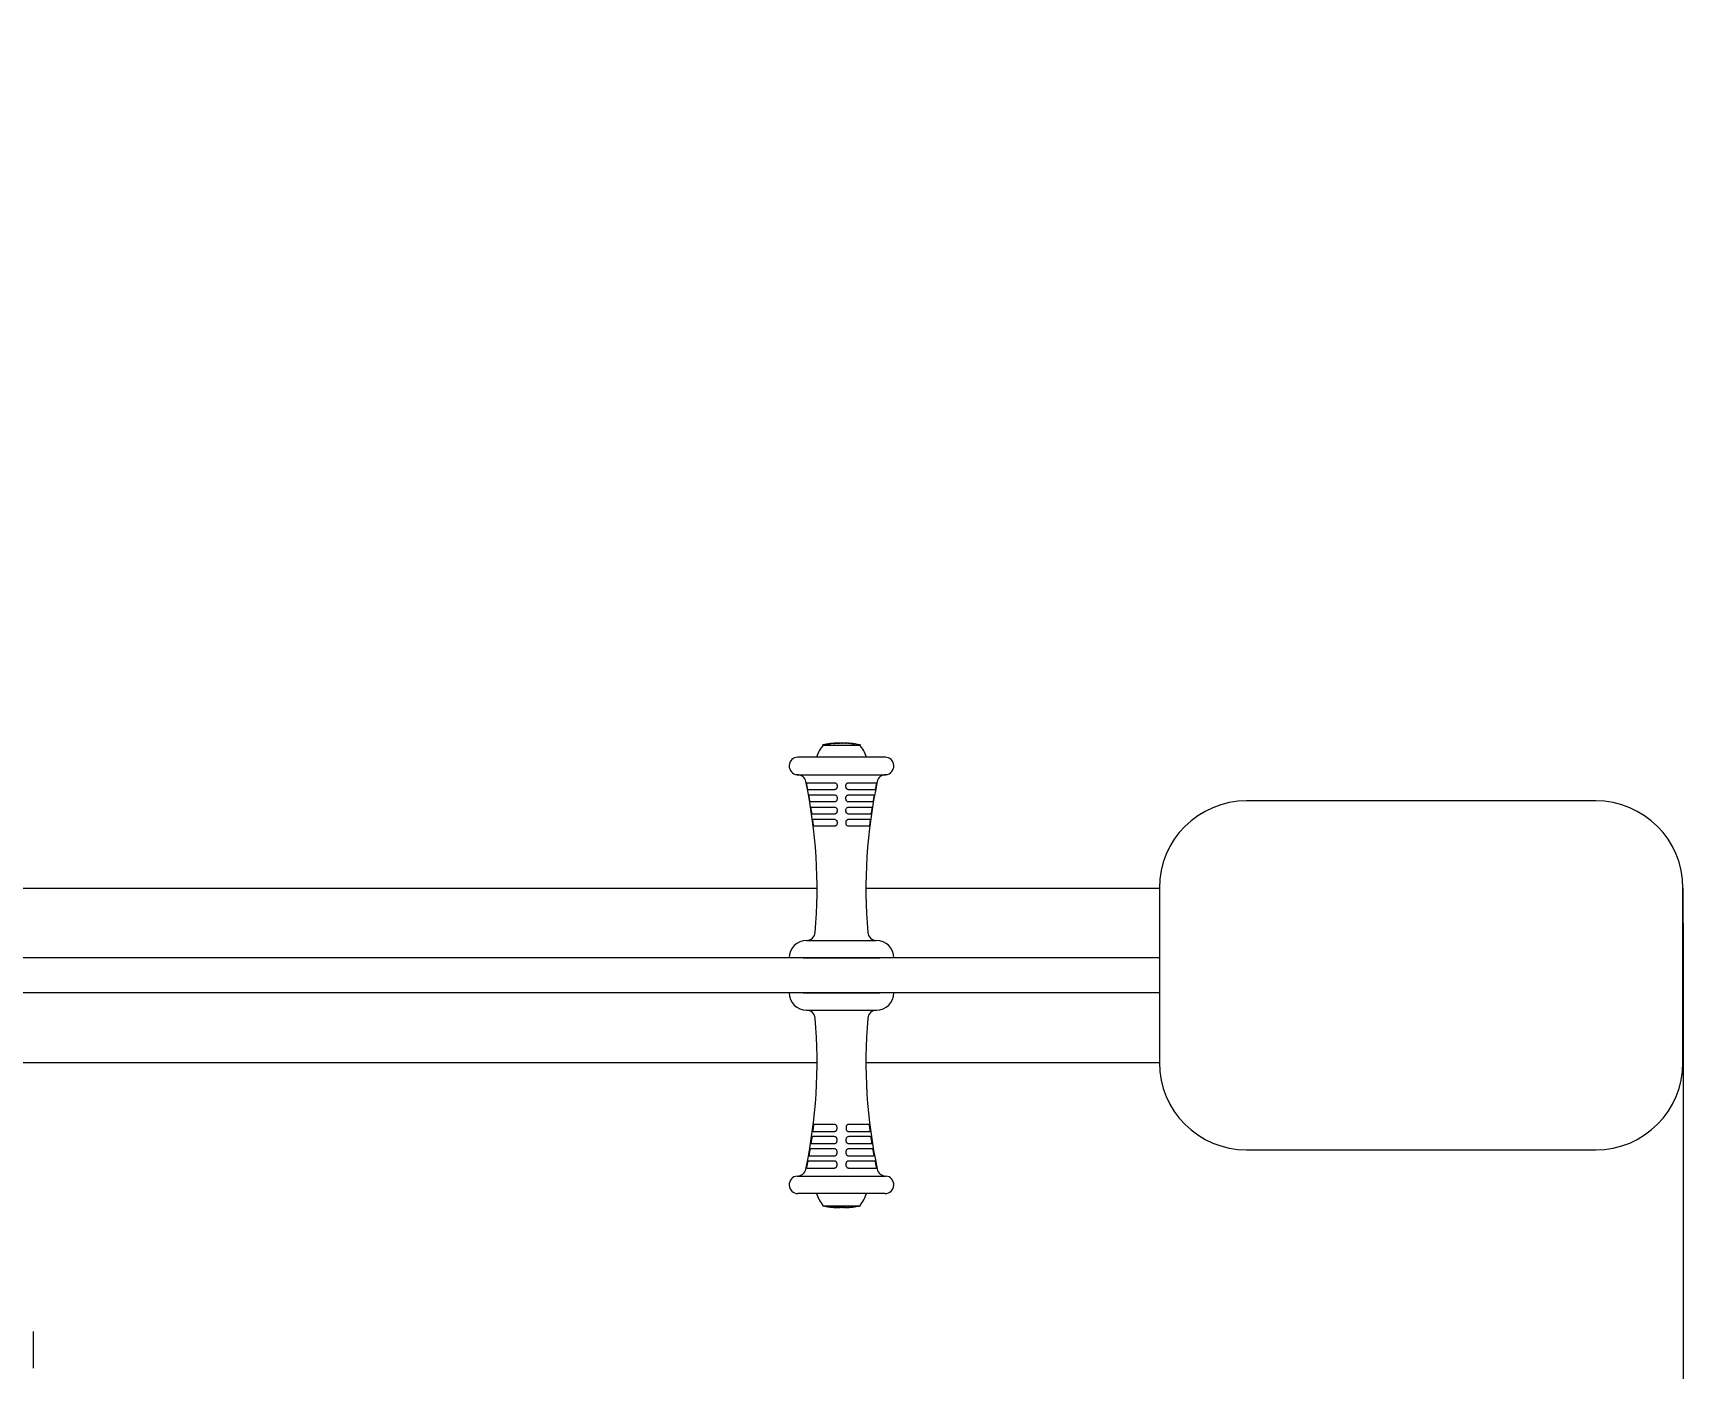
# Model space of a CAD drawing. Header units: millimetres. Extents: x -3351 to 2882, y -2837 to 2332.
# Drawn here: x 437 to 1382, y -668 to 97 of the extents above; entities that cross this region are included whole.
import ezdxf

# ---------------------------------------------------------------- set-up
doc = ezdxf.new("R2010")
doc.units = ezdxf.units.MM
for name, color, linetype in [('DIKOM_ОБЪЕКТ', 7, 'Continuous'), ('DIKOM_РАЗМЕР_ЗОНА', 7, 'Continuous'), ('DIKOM_РАЗМЕР_ОБЪЕКТА', 7, 'Continuous')]:
    doc.layers.add(name, color=color, linetype=linetype)
doc.styles.add('style1', font='arialbd.ttf', dxfattribs={"width": 0.8})
doc.dimstyles.new('1-50', dxfattribs={"dimtxt": 300, "dimasz": 200, "dimexe": 100, "dimexo": 0, "dimgap": 100, "dimtad": 1, "dimtxsty": 'style1', "dimcen": 200, "dimclrd": 7, "dimclre": 7, "dimclrt": 7, "dimadec": 1, "dimazin": 2, "dimtfac": 1, "dimtmove": 0, "dimatfit": 2, "dimfxl": 0, "dimlwd": 25, "dimlwe": 18, "dimarcsym": 0})

# ---------------------------------------------------------------- blocks, each defined once
blk = doc.blocks.new('*D0')
at = {"layer": 'Defpoints', "color": 0, "transparency": 16777216}
for p in [(-1117.68, -413.19), (1382.32, -413.19), (1382.32, -1201.54)]:
    blk.add_point(p, dxfattribs=at)
at = {"layer": 'DIKOM_РАЗМЕР_ОБЪЕКТА', "color": 7, "lineweight": 18, "transparency": 16777216}
for p, q in [((-1117.68, -413.19), (-1117.68, -1301.54)), ((1382.32, -413.19), (1382.32, -1301.54))]:
    blk.add_line(p, q, dxfattribs=at)
at = {"layer": 'DIKOM_РАЗМЕР_ОБЪЕКТА', "color": 7, "lineweight": 25, "transparency": 16777216}
blk.add_line((-917.68, -1201.54), (1182.32, -1201.54), dxfattribs=at)
at = {"layer": 'DIKOM_РАЗМЕР_ОБЪЕКТА', "color": 7, "transparency": 16777216}
for points in [[(-917.68, -1168.21), (-917.68, -1234.87), (-1117.68, -1201.54)], [(1182.32, -1168.21), (1182.32, -1234.87), (1382.32, -1201.54)]]:
    blk.add_solid(points, dxfattribs=at)
at = {"layer": 'DIKOM_РАЗМЕР_ОБЪЕКТА', "color": 7, "transparency": 16777216, "insert": (132.32, -948.37), "char_height": 300, "attachment_point": 5, "style": 'style1'}
blk.add_mtext('{\\fArial|b0|i0|c204|p34;2500}', dxfattribs=at)
blk = doc.blocks.new('*D3')
at = {"layer": 'Defpoints', "color": 0, "transparency": 16777216}
for p in [(-2900.55, 2331.81), (804.23, 2331.81), (804.23, -2168.19)]:
    blk.add_point(p, dxfattribs=at)
at = {"layer": 'DIKOM_РАЗМЕР_ЗОНА', "color": 7, "lineweight": 18, "transparency": 16777216}
for p, q in [((804.23, 2331.81), (-3000.55, 2331.81)), ((804.23, -2168.19), (-3000.55, -2168.19))]:
    blk.add_line(p, q, dxfattribs=at)
at = {"layer": 'DIKOM_РАЗМЕР_ЗОНА', "color": 7, "lineweight": 25, "transparency": 16777216}
blk.add_line((-2900.55, -1968.19), (-2900.55, 2131.81), dxfattribs=at)
at = {"layer": 'DIKOM_РАЗМЕР_ЗОНА', "color": 7, "transparency": 16777216}
for points in [[(-2933.88, 2131.81), (-2867.22, 2131.81), (-2900.55, 2331.81)], [(-2933.88, -1968.19), (-2867.22, -1968.19), (-2900.55, -2168.19)]]:
    blk.add_solid(points, dxfattribs=at)
at = {"layer": 'DIKOM_РАЗМЕР_ЗОНА', "color": 7, "transparency": 16777216, "insert": (-3153.72, 105.82), "char_height": 300, "attachment_point": 5, "rotation": 90, "style": 'style1'}
blk.add_mtext('{\\fArial|b0|i0|c204|p34;4500}', dxfattribs=at)

msp = doc.modelspace()

# ---------------------------------------------------------------- linework, layer by layer
at = {"layer": 'DIKOM_ОБЪЕКТ', "color": 7, "linetype": 'Continuous', "lineweight": 15}
for p, q in [((889.397, -311.187), (910.997, -311.187)), ((893.277, -310.566), (893.286, -310.565)), ((893.286, -310.565), (893.616, -310.455)), ((893.882, -310.421), (893.569, -310.559)), ((894.096, -310.392), (894.308, -310.379)), ((895.549, -310.327), (894.222, -310.381)), ((895.673, -310.291), (895.687, -310.29)), ((896.452, -310.202), (896.44, -310.199)), ((899.27, -310.134), (898.723, -310.134)), ((899.653, -310.134), (899.27, -310.134)), ((900.7, -310.134), (899.656, -310.134)), ((900.353, -310.136), (900.698, -310.136)), ((901.624, -310.134), (900.714, -310.134)), ((901.528, -310.135), (901.792, -310.135)), ((903.975, -310.207), (903.74, -310.191)), ((907.876, -310.601), (907.931, -310.606)), ((925.184, -318.174), (875.211, -318.174)), ((874.844, -328.187), (925.551, -328.187)), ((880.287, -332.789), (896.099, -332.789)), ((896.094, -336.783), (881.112, -336.783)), ((881.694, -339.778), (896.091, -339.778)), ((904.296, -332.789), (920.108, -332.789)), ((919.283, -336.783), (904.301, -336.783)), ((904.304, -339.778), (918.701, -339.778)), ((896.086, -343.771), (882.421, -343.771)), ((882.93, -346.766), (896.083, -346.766)), ((917.973, -343.771), (904.308, -343.771)), ((904.312, -346.766), (917.465, -346.766)), ((1332.316, -343.187), (1132.316, -343.187)), ((896.079, -350.759), (883.56, -350.759)), ((883.996, -353.754), (896.075, -353.754)), ((896.071, -357.748), (884.529, -357.748)), ((916.835, -350.759), (904.316, -350.759)), ((904.32, -353.754), (916.399, -353.754)), ((915.866, -357.748), (904.324, -357.748)), ((-621.564, -393.187), (886.196, -393.187)), ((914.198, -393.187), (1082.316, -393.187)), ((1082.316, -393.187), (1082.316, -493.187)), ((1382.316, -393.187), (1382.316, -433.187)), ((1382.316, -493.187), (1382.316, -393.187)), ((880.197, -423.187), (920.197, -423.187)), ((1082.316, -433.187), (-817.684, -433.187)), ((878.197, -433.187), (922.197, -433.187)), ((1382.316, -433.187), (1382.316, -453.187)), ((1082.316, -453.187), (-817.684, -453.187)), ((878.197, -453.187), (922.197, -453.187)), ((1382.316, -493.187), (1382.316, -453.187)), ((880.197, -463.187), (920.197, -463.187)), ((-621.564, -493.187), (886.196, -493.187)), ((914.198, -493.187), (1082.316, -493.187)), ((896.071, -528.626), (884.529, -528.626)), ((915.866, -528.626), (904.324, -528.626)), ((896.079, -535.615), (883.56, -535.615)), ((883.996, -532.62), (896.075, -532.62)), ((916.835, -535.615), (904.316, -535.615)), ((904.32, -532.62), (916.399, -532.62)), ((881.694, -546.596), (896.091, -546.596)), ((896.086, -542.603), (882.421, -542.603)), ((882.93, -539.608), (896.083, -539.608)), ((904.304, -546.596), (918.701, -546.596)), ((917.973, -542.603), (904.308, -542.603)), ((904.312, -539.608), (917.465, -539.608)), ((1132.316, -543.187), (1332.316, -543.187)), ((880.287, -553.585), (896.099, -553.585)), ((896.094, -549.591), (881.112, -549.591)), ((904.296, -553.585), (920.108, -553.585)), ((919.283, -549.591), (904.301, -549.591)), ((874.844, -558.187), (925.551, -558.187)), ((925.184, -568.201), (875.211, -568.201)), ((889.397, -575.187), (910.997, -575.187)), ((893.277, -575.808), (893.286, -575.809)), ((893.286, -575.809), (893.616, -575.919)), ((893.882, -575.953), (893.569, -575.815)), ((894.096, -575.982), (894.308, -575.995)), ((895.549, -576.047), (894.222, -575.993)), ((895.673, -576.083), (895.687, -576.084)), ((896.452, -576.172), (896.44, -576.175)), ((899.27, -576.24), (898.723, -576.24)), ((899.653, -576.24), (899.27, -576.24)), ((900.7, -576.24), (899.656, -576.24)), ((900.353, -576.238), (900.698, -576.239)), ((901.624, -576.24), (900.714, -576.24)), ((901.528, -576.239), (901.792, -576.239)), ((903.975, -576.167), (903.74, -576.183)), ((907.876, -575.773), (907.931, -575.768)), ((436.981, -647.187), (436.981, -668.187))]:
    msp.add_line(p, q, dxfattribs=at)
at = {"layer": 'DIKOM_ОБЪЕКТ', "color": 7, "linetype": 'Continuous', "lineweight": 15, "flags": 128}
for points in [[(893.957, -310.407), (893.952, -310.408), (893.948, -310.408)], [(893.957, -575.967), (893.952, -575.966), (893.948, -575.966)]]:
    msp.add_lwpolyline(points, dxfattribs=at)
at = {"layer": 'DIKOM_ОБЪЕКТ', "color": 7, "linetype": 'Continuous', "lineweight": 15}
for centre, radius, start, end in [((903.874, -323.347), 18.677, 139.378843, 163.932617), ((898.723, -351.97), 41.836, 99.174149, 102.879622), ((898.723, -351.97), 41.836, 97.012826, 98.092004), ((898.723, -351.97), 41.836, 94.849567, 96.058427), ((898.723, -351.97), 41.836, 93.095097, 94.210738), ((898.723, -351.97), 41.836, 90, 92.474742), ((901.672, -351.97), 41.836, 88.951139, 89.287411), ((901.672, -351.97), 41.836, 87.166818, 88.314046), ((901.672, -351.97), 41.836, 85.338527, 86.529084), ((901.672, -351.97), 41.836, 83.395149, 84.506826), ((901.672, -351.97), 41.836, 77.120378, 81.470509), ((896.521, -323.347), 18.677, 16.067383, 40.621157), ((875.211, -323.187), 5.013, 90, 265.797531), ((925.184, -323.187), 5.013, 274.202469, 90), ((874.844, -333.187), 5, 11.936435, 90), ((925.551, -333.187), 5, 90, 168.063565), ((587.339, -393.965), 298.859, 355.271847, 11.936435), ((1213.056, -393.965), 298.859, 168.063565, 184.728153), ((1132.316, -393.187), 50, 90, 180), ((1332.316, -393.187), 50, 0, 90), ((880.197, -433.187), 10, 90, 180), ((880.197, -418.187), 5, 270, 355.271847), ((920.197, -418.187), 5, 184.728153, 270), ((920.197, -433.187), 10, 0, 90), ((880.197, -453.187), 10, 180, 270), ((920.197, -453.187), 10, 270, 0), ((880.197, -468.187), 5, 4.728153, 90), ((920.197, -468.187), 5, 90, 175.271847), ((587.339, -492.409), 298.859, 348.063565, 4.728153), ((1213.056, -492.409), 298.859, 175.271847, 191.936435), ((1132.316, -493.187), 50, 180, 270), ((1332.316, -493.187), 50, 270, 0), ((874.844, -553.187), 5, 270, 348.063565), ((925.551, -553.187), 5, 191.936435, 270), ((875.211, -563.187), 5.013, 94.202469, 270), ((925.184, -563.187), 5.013, 270, 85.797531), ((903.874, -563.027), 18.677, 196.067383, 220.621157), ((898.723, -534.404), 41.836, 257.120378, 260.825851), ((898.723, -534.404), 41.836, 261.907996, 262.987174), ((898.723, -534.404), 41.836, 263.941573, 265.150433), ((898.723, -534.404), 41.836, 265.789262, 266.904903), ((898.723, -534.404), 41.836, 267.525258, 270), ((901.672, -534.404), 41.836, 270.712589, 271.048861), ((901.672, -534.404), 41.836, 271.685954, 272.833182), ((901.672, -534.404), 41.836, 273.470916, 274.661473), ((901.672, -534.404), 41.836, 275.493174, 276.604851), ((901.672, -534.404), 41.836, 278.529491, 282.879622), ((896.521, -563.027), 18.677, 319.378843, 343.932617)]:
    msp.add_arc(centre, radius, start, end, dxfattribs=at)
for points, knots in [([(892.22, -310.643), (892.303, -310.63), (892.451, -310.607), (892.6, -310.585), (892.664, -310.576)], [0, 0, 0, 0, 0.5631249, 1, 1, 1, 1]), ([(892.952, -310.651), (892.83, -310.635), (892.586, -310.602), (892.342, -310.629), (892.22, -310.643)], [0, 0, 0, 0, 0.5001556, 1, 1, 1, 1]), ([(892.664, -310.576), (892.766, -310.564), (892.971, -310.54), (893.175, -310.557), (893.277, -310.566)], [0, 0, 0, 0, 0.5001774, 1, 1, 1, 1]), ([(893.569, -310.559), (893.475, -310.572), (893.269, -310.602), (893.064, -310.634), (892.952, -310.651)], [0, 0, 0, 0, 0.4560331, 1, 1, 1, 1]), ([(893.648, -310.444), (893.723, -310.435), (893.818, -310.424), (893.914, -310.413), (893.934, -310.411)], [0, 0, 0, 0, 0.7869109, 1, 1, 1, 1]), ([(893.948, -310.408), (893.938, -310.41), (893.922, -310.412), (893.899, -310.417), (893.888, -310.42), (893.882, -310.421)], [0, 0, 0, 0, 0.4999551, 0.7499735, 1, 1, 1, 1]), ([(894.222, -310.381), (894.176, -310.385), (894.107, -310.392), (894.018, -310.401), (893.977, -310.405), (893.957, -310.407)], [0, 0, 0, 0, 0.4997444, 0.7497682, 1, 1, 1, 1]), ([(896.241, -310.269), (896.123, -310.278), (895.892, -310.296), (895.661, -310.317), (895.549, -310.327)], [0, 0, 0, 0, 0.5130717, 1, 1, 1, 1]), ([(895.652, -310.253), (895.726, -310.247), (895.923, -310.23), (896.119, -310.254), (896.241, -310.269)], [0, 0, 0, 0, 0.379297, 1, 1, 1, 1]), ([(896.431, -310.197), (896.48, -310.195), (896.56, -310.19), (896.77, -310.183), (896.85, -310.18)], [0, 0, 0, 0, 0.6185909, 1, 1, 1, 1]), ([(898.47, -310.159), (898.262, -310.164), (897.881, -310.175), (897.344, -310.189), (896.913, -310.198), (896.598, -310.203), (896.501, -310.202), (896.452, -310.202)], [0, 0, 0, 0, 0.2252873, 0.412934, 0.6000845, 0.8000746, 1, 1, 1, 1]), ([(896.862, -310.177), (896.858, -310.178), (896.841, -310.179), (896.872, -310.179), (896.896, -310.179)], [0, 0, 0, 0, 0.2185126, 1, 1, 1, 1]), ([(896.896, -310.179), (896.954, -310.179), (897.047, -310.179), (897.366, -310.175), (897.719, -310.167), (898.076, -310.158), (898.295, -310.153), (898.379, -310.151)], [0, 0, 0, 0, 0.3018484, 0.4914057, 0.681088, 0.8764323, 1, 1, 1, 1]), ([(898.379, -310.151), (898.526, -310.148), (898.797, -310.141), (899.11, -310.136), (899.292, -310.134), (899.353, -310.135), (899.337, -310.136), (899.334, -310.136)], [0, 0, 0, 0, 0.2743091, 0.5058181, 0.7373595, 0.9561335, 1, 1, 1, 1]), ([(899.66, -310.135), (899.581, -310.135), (899.425, -310.136), (898.987, -310.146), (898.644, -310.154), (898.47, -310.159)], [0, 0, 0, 0, 0.3317203, 0.6612063, 1, 1, 1, 1]), ([(900.979, -310.137), (900.874, -310.137), (900.666, -310.136), (900.457, -310.136), (900.353, -310.136)], [0, 0, 0, 0, 0.4998274, 1, 1, 1, 1]), ([(902.193, -310.14), (901.836, -310.137), (901.431, -310.133), (901.027, -310.136), (900.979, -310.137)], [0, 0, 0, 0, 0.8809304, 1, 1, 1, 1]), ([(902.731, -310.158), (902.673, -310.153), (902.575, -310.144), (902.477, -310.143), (902.438, -310.142)], [0, 0, 0, 0, 0.5965998, 1, 1, 1, 1]), ([(902.698, -310.156), (902.735, -310.154), (902.894, -310.145), (903.053, -310.16), (903.175, -310.172)], [0, 0, 0, 0, 0.2332696, 1, 1, 1, 1]), ([(903.175, -310.172), (903.104, -310.169), (902.956, -310.164), (902.807, -310.16), (902.731, -310.158)], [0, 0, 0, 0, 0.4837275, 1, 1, 1, 1]), ([(904.42, -310.233), (904.349, -310.228), (904.201, -310.219), (904.053, -310.211), (903.975, -310.207)], [0, 0, 0, 0, 0.4760716, 1, 1, 1, 1]), ([(904.006, -310.209), (904.022, -310.208), (904.16, -310.199), (904.298, -310.217), (904.42, -310.233)], [0, 0, 0, 0, 0.1146975, 1, 1, 1, 1]), ([(906.744, -310.445), (906.546, -310.423), (906.219, -310.385), (905.751, -310.336), (905.362, -310.298), (905.175, -310.282), (905.072, -310.273)], [0, 0, 0, 0, 0.320507, 0.5307548, 0.7410249, 1, 1, 1, 1]), ([(905.361, -310.299), (905.361, -310.299), (905.4, -310.301), (905.555, -310.315), (905.798, -310.338), (906.11, -310.37), (906.403, -310.403), (906.594, -310.425), (906.665, -310.434)], [0, 0, 0, 0, 0.0012139, 0.233815, 0.4228708, 0.6129704, 0.8553598, 1, 1, 1, 1]), ([(906.665, -310.434), (906.785, -310.448), (907.031, -310.478), (907.276, -310.512), (907.401, -310.529)], [0, 0, 0, 0, 0.4884051, 1, 1, 1, 1]), ([(907.931, -310.606), (907.729, -310.576), (907.334, -310.519), (906.937, -310.469), (906.744, -310.445)], [0, 0, 0, 0, 0.5122659, 1, 1, 1, 1]), ([(880.343, -334.287), (880.323, -334.188), (880.304, -334.09), (880.269, -333.897), (880.253, -333.801), (880.212, -333.529), (880.193, -333.361), (880.182, -333.153), (880.181, -333.09), (880.186, -332.982), (880.191, -332.937), (880.208, -332.863), (880.22, -332.835), (880.249, -332.799), (880.266, -332.789), (880.287, -332.789)], [0, 0, 0, 0, 0.125, 0.125, 0.25, 0.25, 0.5, 0.5, 0.625, 0.625, 0.75, 0.75, 0.875, 0.875, 1, 1, 1, 1]), ([(881.112, -336.783), (881.069, -336.783), (881.022, -336.744), (880.925, -336.597), (880.875, -336.488), (880.801, -336.283), (880.776, -336.207), (880.727, -336.044), (880.703, -335.958), (880.656, -335.775), (880.633, -335.679), (880.588, -335.485), (880.567, -335.386), (880.547, -335.285)], [0, 0, 0, 0, 0.25, 0.25, 0.5, 0.5, 0.625, 0.625, 0.75, 0.75, 0.875, 0.875, 1, 1, 1, 1]), ([(881.693, -341.275), (881.675, -341.176), (881.659, -341.078), (881.629, -340.883), (881.616, -340.787), (881.583, -340.514), (881.569, -340.346), (881.566, -340.139), (881.568, -340.076), (881.577, -339.969), (881.585, -339.924), (881.606, -339.851), (881.62, -339.823), (881.653, -339.787), (881.672, -339.778), (881.694, -339.778)], [0, 0, 0, 0, 0.125, 0.125, 0.25, 0.25, 0.5, 0.5, 0.625, 0.625, 0.75, 0.75, 0.875, 0.875, 1, 1, 1, 1]), ([(896.091, -339.778), (896.288, -339.778), (896.486, -339.815), (896.855, -339.961), (897.028, -340.071), (897.244, -340.278), (897.31, -340.355), (897.424, -340.519), (897.472, -340.606), (897.55, -340.789), (897.58, -340.885), (897.62, -341.078), (897.63, -341.176), (897.63, -341.275)], [0, 0, 0, 0, 0.25, 0.25, 0.5, 0.5, 0.625, 0.625, 0.75, 0.75, 0.875, 0.875, 1, 1, 1, 1]), ([(897.634, -335.285), (897.634, -335.487), (897.591, -335.687), (897.473, -335.958), (897.424, -336.046), (897.31, -336.209), (897.246, -336.284), (897.103, -336.42), (897.024, -336.483), (896.857, -336.589), (896.77, -336.634), (896.492, -336.745), (896.296, -336.783), (896.094, -336.783)], [0, 0, 0, 0, 0.25, 0.25, 0.375, 0.375, 0.5, 0.5, 0.625, 0.625, 0.75, 0.75, 1, 1, 1, 1]), ([(896.099, -332.789), (896.297, -332.789), (896.495, -332.827), (896.864, -332.974), (897.037, -333.085), (897.252, -333.292), (897.318, -333.37), (897.43, -333.534), (897.478, -333.62), (897.556, -333.803), (897.586, -333.898), (897.625, -334.091), (897.635, -334.188), (897.635, -334.287)], [0, 0, 0, 0, 0.25, 0.25, 0.5, 0.5, 0.625, 0.625, 0.75, 0.75, 0.875, 0.875, 1, 1, 1, 1]), ([(902.76, -334.287), (902.76, -334.188), (902.77, -334.09), (902.809, -333.897), (902.839, -333.801), (902.956, -333.529), (903.072, -333.361), (903.287, -333.153), (903.367, -333.09), (903.535, -332.982), (903.624, -332.937), (903.809, -332.863), (903.906, -332.835), (904.099, -332.799), (904.197, -332.789), (904.296, -332.789)], [0, 0, 0, 0, 0.125, 0.125, 0.25, 0.25, 0.5, 0.5, 0.625, 0.625, 0.75, 0.75, 0.875, 0.875, 1, 1, 1, 1]), ([(904.301, -336.783), (904.099, -336.783), (903.9, -336.744), (903.533, -336.597), (903.362, -336.488), (903.149, -336.283), (903.083, -336.207), (902.97, -336.044), (902.922, -335.958), (902.842, -335.775), (902.812, -335.679), (902.771, -335.485), (902.761, -335.386), (902.761, -335.285)], [0, 0, 0, 0, 0.25, 0.25, 0.5, 0.5, 0.625, 0.625, 0.75, 0.75, 0.875, 0.875, 1, 1, 1, 1]), ([(902.765, -341.275), (902.765, -341.176), (902.775, -341.078), (902.815, -340.883), (902.845, -340.787), (902.963, -340.514), (903.08, -340.346), (903.296, -340.139), (903.376, -340.076), (903.544, -339.969), (903.633, -339.924), (903.818, -339.851), (903.915, -339.823), (904.108, -339.787), (904.205, -339.778), (904.304, -339.778)], [0, 0, 0, 0, 0.125, 0.125, 0.25, 0.25, 0.5, 0.5, 0.625, 0.625, 0.75, 0.75, 0.875, 0.875, 1, 1, 1, 1]), ([(918.701, -339.778), (918.744, -339.778), (918.778, -339.815), (918.821, -339.961), (918.83, -340.071), (918.827, -340.278), (918.823, -340.355), (918.81, -340.519), (918.801, -340.606), (918.779, -340.789), (918.765, -340.885), (918.736, -341.078), (918.719, -341.176), (918.701, -341.275)], [0, 0, 0, 0, 0.25, 0.25, 0.5, 0.5, 0.625, 0.625, 0.75, 0.75, 0.875, 0.875, 1, 1, 1, 1]), ([(919.848, -335.285), (919.807, -335.487), (919.762, -335.687), (919.691, -335.958), (919.667, -336.046), (919.618, -336.209), (919.593, -336.284), (919.544, -336.42), (919.519, -336.483), (919.47, -336.589), (919.445, -336.634), (919.373, -336.745), (919.326, -336.783), (919.283, -336.783)], [0, 0, 0, 0, 0.25, 0.25, 0.375, 0.375, 0.5, 0.5, 0.625, 0.625, 0.75, 0.75, 1, 1, 1, 1]), ([(920.108, -332.789), (920.149, -332.789), (920.179, -332.827), (920.212, -332.974), (920.217, -333.085), (920.205, -333.292), (920.199, -333.37), (920.18, -333.534), (920.169, -333.62), (920.141, -333.803), (920.125, -333.898), (920.091, -334.091), (920.072, -334.188), (920.052, -334.287)], [0, 0, 0, 0, 0.25, 0.25, 0.5, 0.5, 0.625, 0.625, 0.75, 0.75, 0.875, 0.875, 1, 1, 1, 1]), ([(882.421, -343.771), (882.375, -343.771), (882.326, -343.733), (882.229, -343.587), (882.179, -343.479), (882.107, -343.274), (882.083, -343.197), (882.037, -343.035), (882.015, -342.949), (881.971, -342.766), (881.949, -342.669), (881.909, -342.474), (881.89, -342.375), (881.872, -342.274)], [0, 0, 0, 0, 0.25, 0.25, 0.5, 0.5, 0.625, 0.625, 0.75, 0.75, 0.875, 0.875, 1, 1, 1, 1]), ([(882.872, -348.264), (882.841, -348.064), (882.816, -347.865), (882.782, -347.5), (882.774, -347.332), (882.779, -347.125), (882.783, -347.063), (882.798, -346.956), (882.808, -346.911), (882.833, -346.839), (882.849, -346.811), (882.886, -346.775), (882.907, -346.766), (882.93, -346.766)], [0, 0, 0, 0, 0.25, 0.25, 0.5, 0.5, 0.625, 0.625, 0.75, 0.75, 0.875, 0.875, 1, 1, 1, 1]), ([(883.56, -350.759), (883.511, -350.759), (883.46, -350.721), (883.361, -350.577), (883.312, -350.469), (883.243, -350.265), (883.22, -350.188), (883.176, -350.026), (883.155, -349.939), (883.115, -349.756), (883.095, -349.659), (883.059, -349.463), (883.043, -349.364), (883.027, -349.262)], [0, 0, 0, 0, 0.25, 0.25, 0.5, 0.5, 0.625, 0.625, 0.75, 0.75, 0.875, 0.875, 1, 1, 1, 1]), ([(897.624, -349.262), (897.624, -349.466), (897.58, -349.666), (897.46, -349.94), (897.41, -350.028), (897.295, -350.19), (897.23, -350.265), (897.086, -350.402), (897.006, -350.463), (896.839, -350.569), (896.751, -350.613), (896.474, -350.722), (896.278, -350.759), (896.079, -350.759)], [0, 0, 0, 0, 0.25, 0.25, 0.375, 0.375, 0.5, 0.5, 0.625, 0.625, 0.75, 0.75, 1, 1, 1, 1]), ([(896.083, -346.766), (896.28, -346.766), (896.477, -346.803), (896.846, -346.948), (897.019, -347.057), (897.236, -347.264), (897.302, -347.341), (897.417, -347.505), (897.465, -347.592), (897.544, -347.775), (897.575, -347.871), (897.615, -348.065), (897.625, -348.164), (897.625, -348.264)], [0, 0, 0, 0, 0.25, 0.25, 0.5, 0.5, 0.625, 0.625, 0.75, 0.75, 0.875, 0.875, 1, 1, 1, 1]), ([(897.629, -342.274), (897.629, -342.476), (897.586, -342.676), (897.467, -342.949), (897.417, -343.037), (897.302, -343.2), (897.238, -343.274), (897.094, -343.411), (897.015, -343.473), (896.848, -343.579), (896.76, -343.624), (896.483, -343.734), (896.287, -343.771), (896.086, -343.771)], [0, 0, 0, 0, 0.25, 0.25, 0.375, 0.375, 0.5, 0.5, 0.625, 0.625, 0.75, 0.75, 1, 1, 1, 1]), ([(904.308, -343.771), (904.108, -343.771), (903.909, -343.733), (903.542, -343.587), (903.371, -343.479), (903.156, -343.274), (903.091, -343.197), (902.977, -343.035), (902.928, -342.949), (902.848, -342.766), (902.817, -342.669), (902.776, -342.474), (902.766, -342.375), (902.766, -342.274)], [0, 0, 0, 0, 0.25, 0.25, 0.5, 0.5, 0.625, 0.625, 0.75, 0.75, 0.875, 0.875, 1, 1, 1, 1]), ([(902.77, -348.264), (902.77, -348.064), (902.812, -347.865), (902.97, -347.5), (903.088, -347.332), (903.305, -347.125), (903.385, -347.063), (903.553, -346.956), (903.642, -346.911), (903.827, -346.839), (903.923, -346.811), (904.116, -346.775), (904.214, -346.766), (904.312, -346.766)], [0, 0, 0, 0, 0.25, 0.25, 0.5, 0.5, 0.625, 0.625, 0.75, 0.75, 0.875, 0.875, 1, 1, 1, 1]), ([(904.316, -350.759), (904.117, -350.759), (903.918, -350.721), (903.552, -350.577), (903.38, -350.469), (903.164, -350.265), (903.098, -350.188), (902.983, -350.026), (902.934, -349.939), (902.854, -349.756), (902.823, -349.659), (902.781, -349.463), (902.771, -349.364), (902.771, -349.262)], [0, 0, 0, 0, 0.25, 0.25, 0.5, 0.5, 0.625, 0.625, 0.75, 0.75, 0.875, 0.875, 1, 1, 1, 1]), ([(917.368, -349.262), (917.337, -349.466), (917.3, -349.666), (917.24, -349.94), (917.218, -350.028), (917.174, -350.19), (917.152, -350.265), (917.106, -350.402), (917.082, -350.463), (917.033, -350.569), (917.009, -350.613), (916.934, -350.722), (916.884, -350.759), (916.835, -350.759)], [0, 0, 0, 0, 0.25, 0.25, 0.375, 0.375, 0.5, 0.5, 0.625, 0.625, 0.75, 0.75, 1, 1, 1, 1]), ([(917.465, -346.766), (917.511, -346.766), (917.549, -346.803), (917.6, -346.948), (917.615, -347.057), (917.619, -347.264), (917.618, -347.341), (917.61, -347.505), (917.604, -347.592), (917.587, -347.775), (917.577, -347.871), (917.552, -348.065), (917.538, -348.164), (917.522, -348.264)], [0, 0, 0, 0, 0.25, 0.25, 0.5, 0.5, 0.625, 0.625, 0.75, 0.75, 0.875, 0.875, 1, 1, 1, 1]), ([(918.523, -342.274), (918.487, -342.476), (918.445, -342.676), (918.38, -342.949), (918.357, -343.037), (918.311, -343.2), (918.287, -343.274), (918.239, -343.411), (918.215, -343.473), (918.166, -343.579), (918.142, -343.624), (918.068, -343.734), (918.02, -343.771), (917.973, -343.771)], [0, 0, 0, 0, 0.25, 0.25, 0.375, 0.375, 0.5, 0.5, 0.625, 0.625, 0.75, 0.75, 1, 1, 1, 1]), ([(883.882, -355.252), (883.855, -355.051), (883.835, -354.851), (883.812, -354.485), (883.81, -354.317), (883.822, -354.111), (883.829, -354.049), (883.848, -353.943), (883.86, -353.898), (883.89, -353.826), (883.908, -353.799), (883.949, -353.763), (883.971, -353.754), (883.996, -353.754)], [0, 0, 0, 0, 0.25, 0.25, 0.5, 0.5, 0.625, 0.625, 0.75, 0.75, 0.875, 0.875, 1, 1, 1, 1]), ([(884.529, -357.748), (884.477, -357.748), (884.424, -357.71), (884.324, -357.567), (884.275, -357.459), (884.208, -357.255), (884.187, -357.179), (884.146, -357.016), (884.126, -356.929), (884.089, -356.746), (884.072, -356.649), (884.04, -356.452), (884.025, -356.352), (884.012, -356.25)], [0, 0, 0, 0, 0.25, 0.25, 0.5, 0.5, 0.625, 0.625, 0.75, 0.75, 0.875, 0.875, 1, 1, 1, 1]), ([(897.619, -356.25), (897.619, -356.455), (897.575, -356.656), (897.454, -356.93), (897.404, -357.018), (897.288, -357.181), (897.223, -357.256), (897.078, -357.392), (896.998, -357.453), (896.83, -357.559), (896.742, -357.603), (896.465, -357.711), (896.27, -357.748), (896.071, -357.748)], [0, 0, 0, 0, 0.25, 0.25, 0.375, 0.375, 0.5, 0.5, 0.625, 0.625, 0.75, 0.75, 1, 1, 1, 1]), ([(896.075, -353.754), (896.271, -353.754), (896.469, -353.791), (896.837, -353.935), (897.01, -354.044), (897.228, -354.249), (897.295, -354.327), (897.41, -354.491), (897.459, -354.578), (897.539, -354.761), (897.569, -354.858), (897.61, -355.053), (897.62, -355.151), (897.62, -355.252)], [0, 0, 0, 0, 0.25, 0.25, 0.5, 0.5, 0.625, 0.625, 0.75, 0.75, 0.875, 0.875, 1, 1, 1, 1]), ([(902.775, -355.252), (902.775, -355.051), (902.817, -354.851), (902.976, -354.485), (903.095, -354.317), (903.313, -354.111), (903.394, -354.049), (903.562, -353.943), (903.651, -353.898), (903.836, -353.826), (903.932, -353.799), (904.124, -353.763), (904.222, -353.754), (904.32, -353.754)], [0, 0, 0, 0, 0.25, 0.25, 0.5, 0.5, 0.625, 0.625, 0.75, 0.75, 0.875, 0.875, 1, 1, 1, 1]), ([(904.324, -357.748), (904.125, -357.748), (903.927, -357.71), (903.56, -357.567), (903.388, -357.459), (903.172, -357.255), (903.105, -357.179), (902.99, -357.016), (902.94, -356.929), (902.859, -356.746), (902.828, -356.649), (902.786, -356.452), (902.776, -356.352), (902.775, -356.25)], [0, 0, 0, 0, 0.25, 0.25, 0.5, 0.5, 0.625, 0.625, 0.75, 0.75, 0.875, 0.875, 1, 1, 1, 1]), ([(916.383, -356.25), (916.356, -356.455), (916.324, -356.656), (916.269, -356.93), (916.249, -357.018), (916.208, -357.181), (916.186, -357.256), (916.141, -357.392), (916.118, -357.453), (916.07, -357.559), (916.046, -357.603), (915.97, -357.711), (915.918, -357.748), (915.866, -357.748)], [0, 0, 0, 0, 0.25, 0.25, 0.375, 0.375, 0.5, 0.5, 0.625, 0.625, 0.75, 0.75, 1, 1, 1, 1]), ([(916.399, -353.754), (916.449, -353.754), (916.49, -353.791), (916.55, -353.935), (916.569, -354.044), (916.581, -354.249), (916.583, -354.327), (916.58, -354.491), (916.577, -354.578), (916.565, -354.761), (916.557, -354.858), (916.538, -355.053), (916.526, -355.151), (916.513, -355.252)], [0, 0, 0, 0, 0.25, 0.25, 0.5, 0.5, 0.625, 0.625, 0.75, 0.75, 0.875, 0.875, 1, 1, 1, 1]), ([(884.529, -528.626), (884.477, -528.626), (884.424, -528.664), (884.324, -528.807), (884.275, -528.915), (884.208, -529.119), (884.187, -529.195), (884.146, -529.358), (884.126, -529.445), (884.089, -529.628), (884.072, -529.726), (884.04, -529.922), (884.025, -530.022), (884.012, -530.124)], [0, 0, 0, 0, 0.25, 0.25, 0.5, 0.5, 0.625, 0.625, 0.75, 0.75, 0.875, 0.875, 1, 1, 1, 1]), ([(897.619, -530.124), (897.619, -529.92), (897.575, -529.718), (897.454, -529.444), (897.404, -529.356), (897.288, -529.193), (897.223, -529.118), (897.078, -528.982), (896.998, -528.921), (896.83, -528.816), (896.742, -528.771), (896.465, -528.663), (896.27, -528.626), (896.071, -528.626)], [0, 0, 0, 0, 0.25, 0.25, 0.375, 0.375, 0.5, 0.5, 0.625, 0.625, 0.75, 0.75, 1, 1, 1, 1]), ([(904.324, -528.626), (904.125, -528.626), (903.927, -528.664), (903.56, -528.807), (903.388, -528.915), (903.172, -529.119), (903.105, -529.195), (902.99, -529.358), (902.94, -529.445), (902.859, -529.628), (902.828, -529.726), (902.786, -529.922), (902.776, -530.022), (902.775, -530.124)], [0, 0, 0, 0, 0.25, 0.25, 0.5, 0.5, 0.625, 0.625, 0.75, 0.75, 0.875, 0.875, 1, 1, 1, 1]), ([(916.383, -530.124), (916.356, -529.92), (916.324, -529.718), (916.269, -529.444), (916.249, -529.356), (916.208, -529.193), (916.186, -529.118), (916.141, -528.982), (916.118, -528.921), (916.07, -528.816), (916.046, -528.771), (915.97, -528.663), (915.918, -528.626), (915.866, -528.626)], [0, 0, 0, 0, 0.25, 0.25, 0.375, 0.375, 0.5, 0.5, 0.625, 0.625, 0.75, 0.75, 1, 1, 1, 1]), ([(882.872, -538.111), (882.841, -538.31), (882.816, -538.51), (882.782, -538.874), (882.774, -539.043), (882.779, -539.249), (882.783, -539.311), (882.798, -539.418), (882.808, -539.463), (882.833, -539.536), (882.849, -539.563), (882.886, -539.599), (882.907, -539.608), (882.93, -539.608)], [0, 0, 0, 0, 0.25, 0.25, 0.5, 0.5, 0.625, 0.625, 0.75, 0.75, 0.875, 0.875, 1, 1, 1, 1]), ([(883.56, -535.615), (883.511, -535.615), (883.46, -535.653), (883.361, -535.797), (883.312, -535.905), (883.243, -536.11), (883.22, -536.186), (883.176, -536.349), (883.155, -536.435), (883.115, -536.618), (883.095, -536.715), (883.059, -536.911), (883.043, -537.01), (883.027, -537.112)], [0, 0, 0, 0, 0.25, 0.25, 0.5, 0.5, 0.625, 0.625, 0.75, 0.75, 0.875, 0.875, 1, 1, 1, 1]), ([(883.882, -531.122), (883.855, -531.323), (883.835, -531.523), (883.812, -531.889), (883.81, -532.057), (883.822, -532.263), (883.829, -532.325), (883.848, -532.431), (883.86, -532.476), (883.89, -532.548), (883.908, -532.575), (883.949, -532.611), (883.971, -532.62), (883.996, -532.62)], [0, 0, 0, 0, 0.25, 0.25, 0.5, 0.5, 0.625, 0.625, 0.75, 0.75, 0.875, 0.875, 1, 1, 1, 1]), ([(896.075, -532.62), (896.271, -532.62), (896.469, -532.583), (896.837, -532.439), (897.01, -532.331), (897.228, -532.125), (897.295, -532.048), (897.41, -531.883), (897.459, -531.797), (897.539, -531.613), (897.569, -531.516), (897.61, -531.322), (897.62, -531.223), (897.62, -531.122)], [0, 0, 0, 0, 0.25, 0.25, 0.5, 0.5, 0.625, 0.625, 0.75, 0.75, 0.875, 0.875, 1, 1, 1, 1]), ([(897.624, -537.112), (897.624, -536.909), (897.58, -536.708), (897.46, -536.434), (897.41, -536.346), (897.295, -536.184), (897.23, -536.109), (897.086, -535.973), (897.006, -535.911), (896.839, -535.805), (896.751, -535.761), (896.474, -535.652), (896.278, -535.615), (896.079, -535.615)], [0, 0, 0, 0, 0.25, 0.25, 0.375, 0.375, 0.5, 0.5, 0.625, 0.625, 0.75, 0.75, 1, 1, 1, 1]), ([(896.083, -539.608), (896.28, -539.608), (896.477, -539.571), (896.846, -539.426), (897.019, -539.317), (897.236, -539.11), (897.302, -539.033), (897.417, -538.869), (897.465, -538.782), (897.544, -538.599), (897.575, -538.503), (897.615, -538.309), (897.625, -538.211), (897.625, -538.111)], [0, 0, 0, 0, 0.25, 0.25, 0.5, 0.5, 0.625, 0.625, 0.75, 0.75, 0.875, 0.875, 1, 1, 1, 1]), ([(902.77, -538.111), (902.77, -538.31), (902.812, -538.51), (902.97, -538.874), (903.088, -539.043), (903.305, -539.249), (903.385, -539.311), (903.553, -539.418), (903.642, -539.463), (903.827, -539.536), (903.923, -539.563), (904.116, -539.599), (904.214, -539.608), (904.312, -539.608)], [0, 0, 0, 0, 0.25, 0.25, 0.5, 0.5, 0.625, 0.625, 0.75, 0.75, 0.875, 0.875, 1, 1, 1, 1]), ([(904.316, -535.615), (904.117, -535.615), (903.918, -535.653), (903.552, -535.797), (903.38, -535.905), (903.164, -536.11), (903.098, -536.186), (902.983, -536.349), (902.934, -536.435), (902.854, -536.618), (902.823, -536.715), (902.781, -536.911), (902.771, -537.01), (902.771, -537.112)], [0, 0, 0, 0, 0.25, 0.25, 0.5, 0.5, 0.625, 0.625, 0.75, 0.75, 0.875, 0.875, 1, 1, 1, 1]), ([(902.775, -531.122), (902.775, -531.323), (902.817, -531.523), (902.976, -531.889), (903.095, -532.057), (903.313, -532.263), (903.394, -532.325), (903.562, -532.431), (903.651, -532.476), (903.836, -532.548), (903.932, -532.575), (904.124, -532.611), (904.222, -532.62), (904.32, -532.62)], [0, 0, 0, 0, 0.25, 0.25, 0.5, 0.5, 0.625, 0.625, 0.75, 0.75, 0.875, 0.875, 1, 1, 1, 1]), ([(916.399, -532.62), (916.449, -532.62), (916.49, -532.583), (916.55, -532.439), (916.569, -532.331), (916.581, -532.125), (916.583, -532.048), (916.58, -531.883), (916.577, -531.797), (916.565, -531.613), (916.557, -531.516), (916.538, -531.322), (916.526, -531.223), (916.513, -531.122)], [0, 0, 0, 0, 0.25, 0.25, 0.5, 0.5, 0.625, 0.625, 0.75, 0.75, 0.875, 0.875, 1, 1, 1, 1]), ([(917.368, -537.112), (917.337, -536.909), (917.3, -536.708), (917.24, -536.434), (917.218, -536.346), (917.174, -536.184), (917.152, -536.109), (917.106, -535.973), (917.082, -535.911), (917.033, -535.805), (917.009, -535.761), (916.934, -535.652), (916.884, -535.615), (916.835, -535.615)], [0, 0, 0, 0, 0.25, 0.25, 0.375, 0.375, 0.5, 0.5, 0.625, 0.625, 0.75, 0.75, 1, 1, 1, 1]), ([(917.465, -539.608), (917.511, -539.608), (917.549, -539.571), (917.6, -539.426), (917.615, -539.317), (917.619, -539.11), (917.618, -539.033), (917.61, -538.869), (917.604, -538.782), (917.587, -538.599), (917.577, -538.503), (917.552, -538.309), (917.538, -538.211), (917.522, -538.111)], [0, 0, 0, 0, 0.25, 0.25, 0.5, 0.5, 0.625, 0.625, 0.75, 0.75, 0.875, 0.875, 1, 1, 1, 1]), ([(881.693, -545.099), (881.675, -545.198), (881.659, -545.297), (881.629, -545.491), (881.616, -545.587), (881.583, -545.86), (881.569, -546.028), (881.566, -546.235), (881.568, -546.298), (881.577, -546.405), (881.585, -546.45), (881.606, -546.523), (881.62, -546.551), (881.653, -546.587), (881.672, -546.596), (881.694, -546.596)], [0, 0, 0, 0, 0.125, 0.125, 0.25, 0.25, 0.5, 0.5, 0.625, 0.625, 0.75, 0.75, 0.875, 0.875, 1, 1, 1, 1]), ([(882.421, -542.603), (882.375, -542.603), (882.326, -542.641), (882.229, -542.787), (882.179, -542.896), (882.107, -543.1), (882.083, -543.177), (882.037, -543.339), (882.015, -543.425), (881.971, -543.608), (881.949, -543.705), (881.909, -543.9), (881.89, -543.999), (881.872, -544.101)], [0, 0, 0, 0, 0.25, 0.25, 0.5, 0.5, 0.625, 0.625, 0.75, 0.75, 0.875, 0.875, 1, 1, 1, 1]), ([(897.629, -544.101), (897.629, -543.898), (897.586, -543.698), (897.467, -543.425), (897.417, -543.337), (897.302, -543.174), (897.238, -543.1), (897.094, -542.963), (897.015, -542.901), (896.848, -542.795), (896.76, -542.75), (896.483, -542.641), (896.287, -542.603), (896.086, -542.603)], [0, 0, 0, 0, 0.25, 0.25, 0.375, 0.375, 0.5, 0.5, 0.625, 0.625, 0.75, 0.75, 1, 1, 1, 1]), ([(896.091, -546.596), (896.288, -546.596), (896.486, -546.559), (896.855, -546.413), (897.028, -546.303), (897.244, -546.096), (897.31, -546.019), (897.424, -545.855), (897.472, -545.768), (897.55, -545.585), (897.58, -545.489), (897.62, -545.296), (897.63, -545.198), (897.63, -545.099)], [0, 0, 0, 0, 0.25, 0.25, 0.5, 0.5, 0.625, 0.625, 0.75, 0.75, 0.875, 0.875, 1, 1, 1, 1]), ([(902.765, -545.099), (902.765, -545.198), (902.775, -545.297), (902.815, -545.491), (902.845, -545.587), (902.963, -545.86), (903.08, -546.028), (903.296, -546.235), (903.376, -546.298), (903.544, -546.405), (903.633, -546.45), (903.818, -546.523), (903.915, -546.551), (904.108, -546.587), (904.205, -546.596), (904.304, -546.596)], [0, 0, 0, 0, 0.125, 0.125, 0.25, 0.25, 0.5, 0.5, 0.625, 0.625, 0.75, 0.75, 0.875, 0.875, 1, 1, 1, 1]), ([(904.308, -542.603), (904.108, -542.603), (903.909, -542.641), (903.542, -542.787), (903.371, -542.896), (903.156, -543.1), (903.091, -543.177), (902.977, -543.339), (902.928, -543.425), (902.848, -543.608), (902.817, -543.705), (902.776, -543.9), (902.766, -543.999), (902.766, -544.101)], [0, 0, 0, 0, 0.25, 0.25, 0.5, 0.5, 0.625, 0.625, 0.75, 0.75, 0.875, 0.875, 1, 1, 1, 1]), ([(918.523, -544.101), (918.487, -543.898), (918.445, -543.698), (918.38, -543.425), (918.357, -543.337), (918.311, -543.174), (918.287, -543.1), (918.239, -542.963), (918.215, -542.901), (918.166, -542.795), (918.142, -542.75), (918.068, -542.641), (918.02, -542.603), (917.973, -542.603)], [0, 0, 0, 0, 0.25, 0.25, 0.375, 0.375, 0.5, 0.5, 0.625, 0.625, 0.75, 0.75, 1, 1, 1, 1]), ([(918.701, -546.596), (918.744, -546.596), (918.778, -546.559), (918.821, -546.413), (918.83, -546.303), (918.827, -546.096), (918.823, -546.019), (918.81, -545.855), (918.801, -545.768), (918.779, -545.585), (918.765, -545.489), (918.736, -545.296), (918.719, -545.198), (918.701, -545.099)], [0, 0, 0, 0, 0.25, 0.25, 0.5, 0.5, 0.625, 0.625, 0.75, 0.75, 0.875, 0.875, 1, 1, 1, 1]), ([(880.343, -552.087), (880.323, -552.186), (880.304, -552.284), (880.269, -552.477), (880.253, -552.573), (880.212, -552.845), (880.193, -553.013), (880.182, -553.221), (880.181, -553.284), (880.186, -553.392), (880.191, -553.437), (880.208, -553.511), (880.22, -553.539), (880.249, -553.576), (880.266, -553.585), (880.287, -553.585)], [0, 0, 0, 0, 0.125, 0.125, 0.25, 0.25, 0.5, 0.5, 0.625, 0.625, 0.75, 0.75, 0.875, 0.875, 1, 1, 1, 1]), ([(881.112, -549.591), (881.069, -549.591), (881.022, -549.63), (880.925, -549.777), (880.875, -549.886), (880.801, -550.091), (880.776, -550.168), (880.727, -550.33), (880.703, -550.416), (880.656, -550.599), (880.633, -550.695), (880.588, -550.889), (880.567, -550.988), (880.547, -551.089)], [0, 0, 0, 0, 0.25, 0.25, 0.5, 0.5, 0.625, 0.625, 0.75, 0.75, 0.875, 0.875, 1, 1, 1, 1]), ([(897.634, -551.089), (897.634, -550.887), (897.591, -550.688), (897.473, -550.416), (897.424, -550.328), (897.31, -550.165), (897.246, -550.09), (897.103, -549.954), (897.024, -549.891), (896.857, -549.785), (896.77, -549.74), (896.492, -549.629), (896.296, -549.591), (896.094, -549.591)], [0, 0, 0, 0, 0.25, 0.25, 0.375, 0.375, 0.5, 0.5, 0.625, 0.625, 0.75, 0.75, 1, 1, 1, 1]), ([(896.099, -553.585), (896.297, -553.585), (896.495, -553.547), (896.864, -553.4), (897.037, -553.289), (897.252, -553.082), (897.318, -553.004), (897.43, -552.84), (897.478, -552.754), (897.556, -552.571), (897.586, -552.476), (897.625, -552.284), (897.635, -552.186), (897.635, -552.087)], [0, 0, 0, 0, 0.25, 0.25, 0.5, 0.5, 0.625, 0.625, 0.75, 0.75, 0.875, 0.875, 1, 1, 1, 1]), ([(902.76, -552.087), (902.76, -552.186), (902.77, -552.284), (902.809, -552.477), (902.839, -552.573), (902.956, -552.845), (903.072, -553.013), (903.287, -553.221), (903.367, -553.284), (903.535, -553.392), (903.624, -553.437), (903.809, -553.511), (903.906, -553.539), (904.099, -553.576), (904.197, -553.585), (904.296, -553.585)], [0, 0, 0, 0, 0.125, 0.125, 0.25, 0.25, 0.5, 0.5, 0.625, 0.625, 0.75, 0.75, 0.875, 0.875, 1, 1, 1, 1]), ([(904.301, -549.591), (904.099, -549.591), (903.9, -549.63), (903.533, -549.777), (903.362, -549.886), (903.149, -550.091), (903.083, -550.168), (902.97, -550.33), (902.922, -550.416), (902.842, -550.599), (902.812, -550.695), (902.771, -550.889), (902.761, -550.988), (902.761, -551.089)], [0, 0, 0, 0, 0.25, 0.25, 0.5, 0.5, 0.625, 0.625, 0.75, 0.75, 0.875, 0.875, 1, 1, 1, 1]), ([(919.848, -551.089), (919.807, -550.887), (919.762, -550.688), (919.691, -550.416), (919.667, -550.328), (919.618, -550.165), (919.593, -550.09), (919.544, -549.954), (919.519, -549.891), (919.47, -549.785), (919.445, -549.74), (919.373, -549.629), (919.326, -549.591), (919.283, -549.591)], [0, 0, 0, 0, 0.25, 0.25, 0.375, 0.375, 0.5, 0.5, 0.625, 0.625, 0.75, 0.75, 1, 1, 1, 1]), ([(920.108, -553.585), (920.149, -553.585), (920.179, -553.547), (920.212, -553.4), (920.217, -553.289), (920.205, -553.082), (920.199, -553.004), (920.18, -552.84), (920.169, -552.754), (920.141, -552.571), (920.125, -552.476), (920.091, -552.284), (920.072, -552.186), (920.052, -552.087)], [0, 0, 0, 0, 0.25, 0.25, 0.5, 0.5, 0.625, 0.625, 0.75, 0.75, 0.875, 0.875, 1, 1, 1, 1]), ([(892.952, -575.723), (892.83, -575.739), (892.586, -575.772), (892.342, -575.745), (892.22, -575.731)], [0, 0, 0, 0, 0.5001556, 1, 1, 1, 1]), ([(892.22, -575.731), (892.303, -575.744), (892.451, -575.767), (892.6, -575.789), (892.664, -575.799)], [0, 0, 0, 0, 0.5631249, 1, 1, 1, 1]), ([(892.664, -575.799), (892.766, -575.811), (892.971, -575.834), (893.175, -575.817), (893.277, -575.808)], [0, 0, 0, 0, 0.5001774, 1, 1, 1, 1]), ([(893.569, -575.815), (893.475, -575.802), (893.269, -575.772), (893.064, -575.74), (892.952, -575.723)], [0, 0, 0, 0, 0.4560331, 1, 1, 1, 1]), ([(893.648, -575.93), (893.723, -575.939), (893.818, -575.951), (893.914, -575.961), (893.934, -575.964)], [0, 0, 0, 0, 0.7869109, 1, 1, 1, 1]), ([(893.948, -575.966), (893.938, -575.964), (893.922, -575.962), (893.899, -575.957), (893.888, -575.954), (893.882, -575.953)], [0, 0, 0, 0, 0.4999551, 0.7499735, 1, 1, 1, 1]), ([(894.222, -575.993), (894.176, -575.989), (894.107, -575.982), (894.018, -575.973), (893.977, -575.969), (893.957, -575.967)], [0, 0, 0, 0, 0.4997444, 0.7497682, 1, 1, 1, 1]), ([(896.241, -576.106), (896.123, -576.096), (895.892, -576.078), (895.661, -576.057), (895.549, -576.047)], [0, 0, 0, 0, 0.5130717, 1, 1, 1, 1]), ([(895.652, -576.121), (895.726, -576.127), (895.923, -576.144), (896.119, -576.12), (896.241, -576.106)], [0, 0, 0, 0, 0.379297, 1, 1, 1, 1]), ([(896.431, -576.177), (896.48, -576.179), (896.56, -576.184), (896.77, -576.191), (896.85, -576.194)], [0, 0, 0, 0, 0.6185909, 1, 1, 1, 1]), ([(898.47, -576.215), (898.262, -576.21), (897.881, -576.199), (897.344, -576.185), (896.913, -576.176), (896.598, -576.171), (896.501, -576.172), (896.452, -576.172)], [0, 0, 0, 0, 0.2252873, 0.412934, 0.6000845, 0.8000746, 1, 1, 1, 1]), ([(896.862, -576.197), (896.858, -576.197), (896.841, -576.195), (896.872, -576.195), (896.896, -576.195)], [0, 0, 0, 0, 0.2185126, 1, 1, 1, 1]), ([(896.896, -576.195), (896.954, -576.195), (897.047, -576.195), (897.366, -576.2), (897.719, -576.207), (898.076, -576.216), (898.295, -576.221), (898.379, -576.223)], [0, 0, 0, 0, 0.3018484, 0.4914057, 0.681088, 0.8764323, 1, 1, 1, 1]), ([(898.379, -576.223), (898.526, -576.226), (898.797, -576.233), (899.11, -576.238), (899.292, -576.24), (899.353, -576.239), (899.337, -576.238), (899.334, -576.238)], [0, 0, 0, 0, 0.2743091, 0.5058181, 0.7373595, 0.9561335, 1, 1, 1, 1]), ([(899.66, -576.239), (899.581, -576.239), (899.425, -576.238), (898.987, -576.228), (898.644, -576.22), (898.47, -576.215)], [0, 0, 0, 0, 0.3317203, 0.6612063, 1, 1, 1, 1]), ([(900.979, -576.237), (900.874, -576.238), (900.666, -576.238), (900.457, -576.238), (900.353, -576.238)], [0, 0, 0, 0, 0.4998274, 1, 1, 1, 1]), ([(902.193, -576.234), (901.836, -576.237), (901.431, -576.241), (901.027, -576.238), (900.979, -576.237)], [0, 0, 0, 0, 0.8809304, 1, 1, 1, 1]), ([(902.731, -576.216), (902.673, -576.221), (902.575, -576.23), (902.477, -576.231), (902.438, -576.232)], [0, 0, 0, 0, 0.5965998, 1, 1, 1, 1]), ([(902.698, -576.218), (902.735, -576.22), (902.894, -576.229), (903.053, -576.214), (903.175, -576.202)], [0, 0, 0, 0, 0.2332696, 1, 1, 1, 1]), ([(903.175, -576.202), (903.104, -576.205), (902.956, -576.21), (902.807, -576.214), (902.731, -576.216)], [0, 0, 0, 0, 0.4837275, 1, 1, 1, 1]), ([(904.42, -576.141), (904.349, -576.146), (904.201, -576.155), (904.053, -576.163), (903.975, -576.167)], [0, 0, 0, 0, 0.4760716, 1, 1, 1, 1]), ([(904.006, -576.165), (904.022, -576.166), (904.16, -576.175), (904.298, -576.157), (904.42, -576.141)], [0, 0, 0, 0, 0.1146975, 1, 1, 1, 1]), ([(906.744, -575.929), (906.546, -575.952), (906.219, -575.99), (905.751, -576.038), (905.362, -576.076), (905.175, -576.092), (905.072, -576.101)], [0, 0, 0, 0, 0.320507, 0.5307548, 0.7410249, 1, 1, 1, 1]), ([(905.361, -576.076), (905.361, -576.076), (905.4, -576.073), (905.555, -576.059), (905.798, -576.036), (906.11, -576.004), (906.403, -575.971), (906.594, -575.949), (906.665, -575.94)], [0, 0, 0, 0, 0.0012139, 0.233815, 0.4228708, 0.6129704, 0.8553598, 1, 1, 1, 1]), ([(906.665, -575.94), (906.785, -575.926), (907.031, -575.896), (907.276, -575.863), (907.401, -575.845)], [0, 0, 0, 0, 0.4884051, 1, 1, 1, 1]), ([(907.931, -575.768), (907.729, -575.798), (907.334, -575.856), (906.937, -575.905), (906.744, -575.929)], [0, 0, 0, 0, 0.5122659, 1, 1, 1, 1])]:
    msp.add_open_spline(points, degree=3, knots=knots, dxfattribs=at)
for points in [[(880.547, -335.285), (880.479, -334.952), (880.411, -334.62), (880.343, -334.287)], [(897.635, -334.287), (897.634, -334.62), (897.634, -334.952), (897.634, -335.285)], [(902.761, -335.285), (902.761, -334.952), (902.76, -334.62), (902.76, -334.287)], [(920.052, -334.287), (919.983, -334.62), (919.916, -334.952), (919.848, -335.285)], [(881.872, -342.274), (881.813, -341.941), (881.754, -341.608), (881.693, -341.275)], [(883.027, -349.262), (882.976, -348.929), (882.924, -348.596), (882.872, -348.264)], [(897.625, -348.264), (897.625, -348.596), (897.624, -348.929), (897.624, -349.262)], [(897.63, -341.275), (897.63, -341.608), (897.629, -341.941), (897.629, -342.274)], [(902.766, -342.274), (902.766, -341.941), (902.765, -341.608), (902.765, -341.275)], [(902.771, -349.262), (902.77, -348.929), (902.77, -348.596), (902.77, -348.264)], [(917.522, -348.264), (917.47, -348.596), (917.419, -348.929), (917.368, -349.262)], [(918.701, -341.275), (918.641, -341.608), (918.582, -341.941), (918.523, -342.274)], [(884.012, -356.25), (883.969, -355.917), (883.926, -355.585), (883.882, -355.252)], [(897.62, -355.252), (897.62, -355.585), (897.62, -355.917), (897.619, -356.25)], [(902.775, -356.25), (902.775, -355.917), (902.775, -355.585), (902.775, -355.252)], [(916.513, -355.252), (916.469, -355.585), (916.426, -355.917), (916.383, -356.25)], [(883.027, -537.112), (882.976, -537.445), (882.924, -537.778), (882.872, -538.111)], [(884.012, -530.124), (883.969, -530.457), (883.926, -530.79), (883.882, -531.122)], [(897.62, -531.122), (897.62, -530.79), (897.62, -530.457), (897.619, -530.124)], [(897.625, -538.111), (897.625, -537.778), (897.624, -537.445), (897.624, -537.112)], [(902.771, -537.112), (902.77, -537.445), (902.77, -537.778), (902.77, -538.111)], [(902.775, -530.124), (902.775, -530.457), (902.775, -530.79), (902.775, -531.122)], [(916.513, -531.122), (916.469, -530.79), (916.426, -530.457), (916.383, -530.124)], [(917.522, -538.111), (917.47, -537.778), (917.419, -537.445), (917.368, -537.112)], [(881.872, -544.101), (881.813, -544.433), (881.754, -544.766), (881.693, -545.099)], [(897.63, -545.099), (897.63, -544.766), (897.629, -544.433), (897.629, -544.101)], [(902.766, -544.101), (902.766, -544.433), (902.765, -544.766), (902.765, -545.099)], [(918.701, -545.099), (918.641, -544.766), (918.582, -544.433), (918.523, -544.101)], [(880.547, -551.089), (880.479, -551.422), (880.411, -551.755), (880.343, -552.087)], [(897.635, -552.087), (897.634, -551.755), (897.634, -551.422), (897.634, -551.089)], [(902.761, -551.089), (902.761, -551.422), (902.76, -551.755), (902.76, -552.087)], [(920.052, -552.087), (919.983, -551.755), (919.916, -551.422), (919.848, -551.089)]]:
    msp.add_open_spline(points, degree=3, dxfattribs=at)

# ---------------------------------------------------------------- dimensions: what is measured, and where the dimension line sits
at = {"layer": 'DIKOM_РАЗМЕР_ЗОНА'}
dim = msp.add_linear_dim(base=(-2900.552, 2331.813), p1=(804.228, -2168.187), p2=(804.228, 2331.813), angle=90, text='{\\fArial|b0|i0|c204|p34;<>}', dimstyle='1-50', dxfattribs=at)
dim.commit()
dim.dimension.update_dxf_attribs({"geometry": '*D3', "text_midpoint": (-2900.552, 105.816), "dimtype": 160})
at = {"layer": 'DIKOM_РАЗМЕР_ОБЪЕКТА'}
dim = msp.add_linear_dim(base=(1382.316, -1201.54), p1=(-1117.684, -413.187), p2=(1382.316, -413.187), text='{\\fArial|b0|i0|c204|p34;2500}', dimstyle='1-50', dxfattribs=at)
dim.commit()
dim.dimension.update_dxf_attribs({"geometry": '*D0', "text_midpoint": (132.316, -1201.54), "dimtype": 160})

doc.saveas('drawing.dxf')
